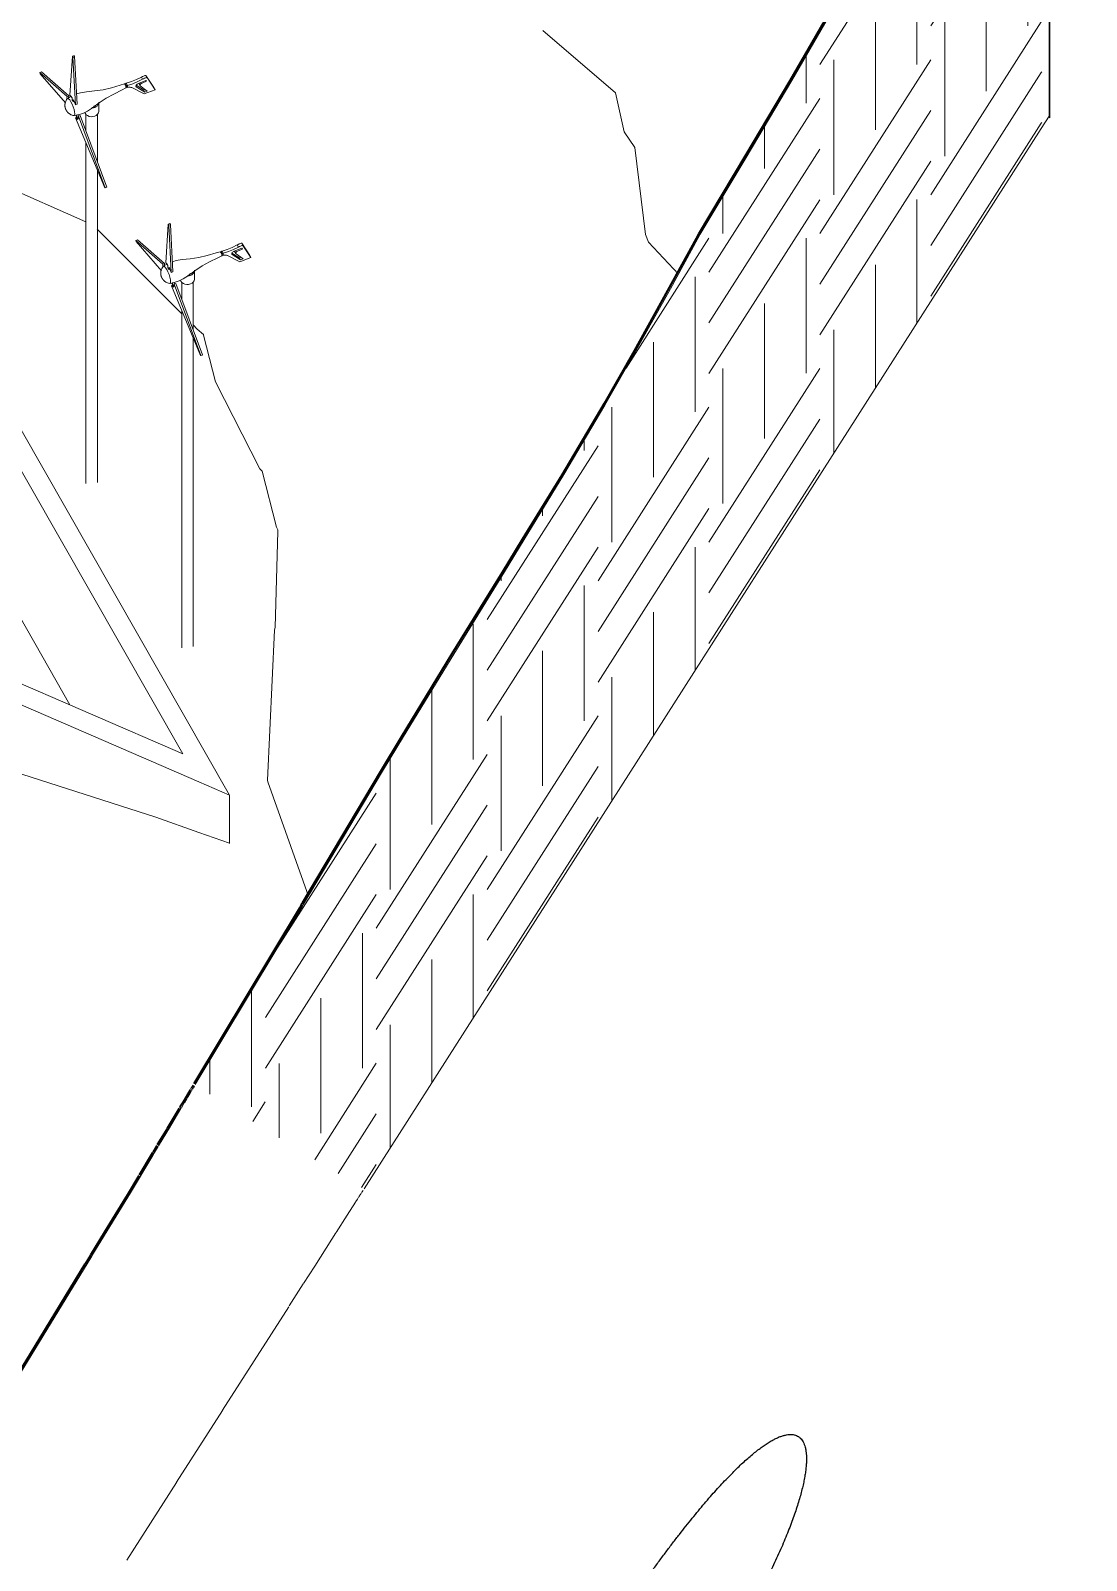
# Model space of a CAD drawing. Header units: millimetres. Extents: x -35445 to 232153, y -57203 to 42724.
# Drawn here: x 196246 to 210324, y -20155 to 230 of the extents above; entities that cross this region are included whole.
import ezdxf

# ---------------------------------------------------------------- set-up
doc = ezdxf.new("R2010")
doc.units = ezdxf.units.MM
for name, color, linetype, lineweight in [('A-WALL', 113, 'Continuous', 9), ('C-TOPO', 7, 'Continuous', 9), ('C-TOPO-MINR', 7, 'Continuous', 9), ('L-SITE', 91, 'Continuous', 9), ('S-FNDN', 32, 'Continuous', 9)]:
    doc.layers.add(name, color=color, linetype=linetype, lineweight=lineweight)
pattern_1 = [(57.425, (181628.4, -12577.8), (1478.838, 4114.31), [2746.7, -2746.7]), (57.425, (181628.4, -11902.9), (1478.838, 4114.31), [2746.7, -2746.7]), (57.425, (181628.4, -11228), (1478.838, 4114.31), [2746.7, -2746.7]), (90, (181813.3, -10713.7), (-1478.825, -514.913), [1799.7, -1799.7]), (90, (182367.9, -9845.7), (-1478.825, -514.913), [1799.7, -1799.7]), (90, (182922.4, -8977.7), (-1478.825, -514.913), [1799.7, -1799.7])]

# ---------------------------------------------------------------- blocks, each defined once
blk = doc.blocks.new('M_Wind Power Generator - 9 Meters High-397393-Solar Analysis')
at = {"layer": 'L-SITE'}
for p, q in [((15013, 2124), (14980, 1606)), ((15035, 2133), (15013, 2124)), ((15020, 2111), (15013, 2124)), ((15043, 2119), (15020, 2111)), ((15053, 1479), (15020, 2111)), ((15035, 2133), (15043, 2119)), ((15043, 2119), (15076, 1488)), ((14602, 1915), (14579, 1906)), ((14941, 1591), (14579, 1906)), ((14579, 1906), (14583, 1891)), ((14583, 1891), (14923, 1503)), ((14602, 1915), (14964, 1599)), ((15949, 1819), (15932, 1847)), ((16009, 1842), (15993, 1870)), ((15993, 1869), (16100, 1708)), ((15993, 1869), (16010, 1841)), ((16117, 1680), (16010, 1841)), ((15731, 1765), (15716, 1745)), ((15716, 1745), (15747, 1737)), ((15731, 1739), (15724, 1727)), ((15724, 1702), (15726, 1702)), ((15738, 1711), (15727, 1702)), ((15747, 1711), (15728, 1712)), ((15731, 1765), (15747, 1737)), ((15747, 1711), (15731, 1739)), ((15747, 1737), (15747, 1711)), ((15805, 1706), (15969, 1623)), ((15862, 1738), (15962, 1677)), ((15979, 1649), (15864, 1719)), ((15894, 1763), (15994, 1802)), ((15899, 1761), (15915, 1733)), ((15910, 1752), (15901, 1758)), ((15918, 1730), (16010, 1661)), ((16003, 1791), (15944, 1768)), ((15962, 1677), (15980, 1684)), ((15979, 1649), (15962, 1677)), ((15969, 1623), (16117, 1680)), ((16010, 1661), (15979, 1649)), ((15994, 1802), (16003, 1791)), ((16100, 1708), (16117, 1680)), ((14964, 1599), (14941, 1591)), ((15009, 1572), (15009, 1542)), ((15023, 1518), (15023, 1548)), ((15035, 1523), (15023, 1518)), ((15076, 1488), (15053, 1479)), ((15272, 1434), (15283, 1442)), ((15297, 1455), (15309, 1465)), ((15364, 1397), (15364, 1513)), ((15061, 1338), (15036, 1334)), ((15071, 1310), (15055, 1304)), ((15055, 1304), (15445, 371)), ((15060, 1338), (15081, 1283)), ((15088, 1287), (15067, 1342)), ((15091, 1347), (15099, 1327)), ((15115, 1333), (15092, 1324)), ((15449, 373), (15092, 1324)), ((15115, 1333), (15472, 382)), ((15193, 1351), (15193, 1125)), ((15345, 719), (15345, 1351)), ((15193, 974), (15193, -3549)), ((15345, -3540), (15345, 610)), ((15468, 380), (15445, 371)), ((15445, 371), (15449, 373)), ((15472, 382), (15449, 373))]:
    blk.add_line(p, q, dxfattribs=at)
for points in [[(15731, 1765, 0), (15801, 1788, 0), (15868, 1815, 0), (15932, 1847, 0)], [(15932, 1847, 0), (15947, 1854, 0), (15959, 1860, 0), (15970, 1864, 0), (15978, 1867, 0), (15985, 1870, 0), (15990, 1871, 0), (15992, 1871, 0), (15993, 1869, 0)], [(16010, 1841, 0), (16009, 1842, 0), (16006, 1842, 0), (16001, 1841, 0), (15994, 1839, 0), (15986, 1836, 0), (15975, 1831, 0), (15963, 1826, 0), (15949, 1819, 0)], [(15421, 1679, 0), (15308, 1662, 0), (15200, 1652, 0), (15118, 1638, 0), (15069, 1624, 0)], [(15421, 1679, 0), (15532, 1706, 0), (15651, 1740, 0), (15705, 1756, 0)], [(15464, 1567, 0), (15564, 1622, 0), (15675, 1677, 0), (15726, 1702, 0)], [(15716, 1745, 0), (15712, 1752, 0), (15708, 1755, 0), (15705, 1756, 0)], [(15728, 1762, 0), (15715, 1757, 0), (15706, 1756, 0)], [(15726, 1702, 0), (15728, 1705, 0), (15728, 1710, 0), (15726, 1718, 0), (15724, 1728, 0), (15720, 1737, 0), (15716, 1745, 0)], [(15949, 1819, 0), (15884, 1787, 0), (15817, 1759, 0), (15747, 1737, 0)], [(15747, 1711, 0), (15761, 1712, 0), (15773, 1712, 0), (15783, 1711, 0), (15791, 1710, 0), (15798, 1708, 0), (15805, 1706, 0)], [(15864, 1719, 0), (15861, 1722, 0), (15859, 1726, 0), (15860, 1732, 0), (15862, 1737, 0), (15866, 1743, 0), (15871, 1749, 0), (15878, 1755, 0), (15886, 1759, 0), (15894, 1763, 0)], [(15901, 1758, 0), (15898, 1762, 0), (15898, 1766, 0)], [(15944, 1768, 0), (15936, 1765, 0), (15929, 1760, 0), (15923, 1754, 0), (15918, 1749, 0), (15915, 1743, 0), (15914, 1738, 0), (15915, 1733, 0), (15918, 1730, 0)], [(14946, 1560, 0), (14936, 1547, 0), (14929, 1534, 0), (14923, 1523, 0), (14920, 1513, 0), (14917, 1504, 0), (14916, 1497, 0), (14914, 1490, 0), (14914, 1484, 0), (14913, 1479, 0), (14913, 1474, 0), (14913, 1470, 0), (14913, 1466, 0), (14913, 1463, 0), (14914, 1459, 0), (14914, 1456, 0), (14914, 1454, 0), (14915, 1451, 0), (14915, 1449, 0), (14915, 1447, 0), (14916, 1445, 0), (14916, 1443, 0), (14916, 1441, 0), (14917, 1439, 0), (14917, 1438, 0), (14918, 1436, 0), (14918, 1435, 0), (14918, 1433, 0), (14919, 1432, 0), (14919, 1430, 0), (14920, 1429, 0), (14920, 1428, 0), (14921, 1426, 0), (14921, 1425, 0), (14921, 1424, 0), (14922, 1423, 0), (14922, 1421, 0), (14923, 1420, 0), (14923, 1419, 0), (14924, 1418, 0), (14924, 1416, 0), (14925, 1415, 0), (14926, 1414, 0), (14926, 1413, 0), (14927, 1411, 0), (14927, 1410, 0), (14928, 1409, 0), (14929, 1407, 0), (14930, 1406, 0), (14930, 1404, 0), (14931, 1403, 0)], [(14942, 1552, 0), (14940, 1570, 0), (14941, 1591, 0)], [(14944, 1557, 0), (14951, 1563, 0), (14963, 1558, 0), (14977, 1543, 0), (14993, 1518, 0)], [(14995, 1591, 0), (14963, 1572, 0), (14948, 1562, 0)], [(14964, 1599, 0), (14963, 1578, 0), (14964, 1571, 0)], [(14980, 1606, 0), (14994, 1593, 0), (15009, 1572, 0)], [(14993, 1518, 0), (15009, 1487, 0), (15024, 1451, 0), (15035, 1416, 0), (15043, 1384, 0), (15045, 1358, 0), (15043, 1341, 0), (15035, 1334, 0)], [(15016, 1530, 0), (15013, 1536, 0), (15009, 1542, 0)], [(15023, 1518, 0), (15020, 1524, 0), (15016, 1530, 0)], [(15023, 1548, 0), (15039, 1515, 0), (15053, 1479, 0)], [(15464, 1567, 0), (15370, 1503, 0), (15283, 1438, 0), (15213, 1393, 0), (15159, 1366, 0), (15106, 1348, 0), (15086, 1343, 0)], [(15272, 1434, 0), (15291, 1436, 0), (15310, 1442, 0)], [(15310, 1442, 0), (15327, 1450, 0), (15341, 1461, 0), (15353, 1475, 0), (15360, 1490, 0), (15364, 1506, 0), (15364, 1512, 0)], [(15034, 1334, 0), (15017, 1338, 0), (15003, 1342, 0), (14992, 1347, 0), (14982, 1352, 0), (14975, 1356, 0), (14968, 1361, 0), (14963, 1365, 0), (14958, 1369, 0), (14954, 1373, 0), (14951, 1376, 0), (14948, 1379, 0), (14946, 1382, 0), (14944, 1385, 0), (14942, 1387, 0), (14940, 1390, 0), (14938, 1392, 0), (14937, 1394, 0), (14936, 1396, 0), (14934, 1398, 0), (14933, 1399, 0), (14932, 1401, 0), (14931, 1403, 0), (14931, 1403, 0)], [(15081, 1283, 0), (15069, 1289, 0), (15055, 1304, 0)], [(15060, 1338, 0), (15063, 1339, 0), (15067, 1342, 0)], [(15067, 1342, 0), (15079, 1344, 0), (15091, 1347, 0)], [(15092, 1324, 0), (15092, 1302, 0), (15088, 1287, 0)], [(15310, 1326, 0), (15286, 1320, 0), (15261, 1319, 0), (15237, 1323, 0), (15215, 1333, 0), (15196, 1347, 0), (15183, 1364, 0), (15177, 1377, 0)], [(15364, 1397, 0), (15364, 1391, 0), (15359, 1371, 0), (15347, 1353, 0), (15331, 1337, 0), (15310, 1326, 0)]]:
    blk.add_polyline3d(points, dxfattribs=at)
blk = doc.blocks.new('M_Wind Power Generator - 9 Meters High-V8-Solar Analysis')
at = {"layer": 'L-SITE'}
for p, q in [((16290, -112), (16257, -630)), ((16313, -103), (16290, -112)), ((16297, -126), (16290, -112)), ((16320, -117), (16297, -126)), ((16330, -757), (16297, -126)), ((16313, -103), (16320, -117)), ((16320, -117), (16353, -748)), ((15880, -321), (15857, -330)), ((16218, -646), (15857, -330)), ((15857, -330), (15860, -346)), ((15860, -346), (16200, -733)), ((15880, -321), (16241, -637)), ((17226, -417), (17209, -389)), ((17287, -395), (17270, -366)), ((17271, -367), (17377, -528)), ((17271, -367), (17287, -395)), ((17394, -557), (17287, -395)), ((17008, -471), (16993, -491)), ((16993, -491), (17024, -500)), ((17008, -497), (17001, -509)), ((17001, -534), (17004, -534)), ((17016, -525), (17004, -534)), ((17024, -526), (17005, -525)), ((17008, -471), (17024, -500)), ((17024, -526), (17008, -497)), ((17024, -500), (17024, -526)), ((17082, -530), (17246, -614)), ((17140, -498), (17240, -559)), ((17256, -588), (17142, -518)), ((17171, -473), (17271, -434)), ((17176, -475), (17192, -504)), ((17187, -485), (17179, -478)), ((17195, -507), (17287, -575)), ((17280, -445), (17221, -468)), ((17240, -559), (17257, -553)), ((17256, -588), (17240, -559)), ((17246, -614), (17394, -557)), ((17287, -575), (17256, -588)), ((17271, -434), (17280, -445)), ((17377, -528), (17394, -557)), ((16241, -637), (16218, -646)), ((16287, -664), (16287, -695)), ((16300, -719), (16300, -688)), ((16312, -713), (16300, -719)), ((16353, -748), (16330, -757)), ((16549, -802), (16560, -794)), ((16572, -784), (16572, -784)), ((16574, -782), (16586, -771)), ((16642, -839), (16642, -724)), ((16338, -898), (16313, -902)), ((16348, -926), (16332, -933)), ((16332, -933), (16722, -1865)), ((16337, -898), (16359, -953)), ((16366, -949), (16344, -895)), ((16368, -890), (16376, -909)), ((16392, -903), (16369, -912)), ((16726, -1863), (16369, -912)), ((16392, -903), (16749, -1854)), ((16459, -870), (16454, -859)), ((16470, -885), (16470, -1111)), ((16623, -1517), (16623, -886)), ((16470, -1262), (16470, -5804)), ((16623, -5793), (16623, -1627)), ((16745, -1856), (16722, -1865)), ((16722, -1865), (16726, -1863)), ((16749, -1854), (16726, -1863))]:
    blk.add_line(p, q, dxfattribs=at)
for points in [[(17008, -471, 0), (17078, -449, 0), (17145, -421, 0), (17209, -389, 0)], [(17209, -389, 0), (17224, -382, 0), (17236, -377, 0), (17247, -372, 0), (17255, -369, 0), (17262, -367, 0), (17267, -366, 0), (17270, -366, 0), (17271, -367, 0)], [(17287, -395, 0), (17286, -394, 0), (17283, -394, 0), (17278, -395, 0), (17272, -397, 0), (17263, -401, 0), (17252, -405, 0), (17240, -411, 0), (17226, -417, 0)], [(16698, -558, 0), (16585, -574, 0), (16477, -585, 0), (16396, -598, 0), (16346, -613, 0)], [(16698, -558, 0), (16809, -531, 0), (16928, -497, 0), (16983, -480, 0)], [(16741, -669, 0), (16841, -615, 0), (16952, -560, 0), (17004, -534, 0)], [(16993, -491, 0), (16989, -485, 0), (16985, -481, 0), (16982, -481, 0)], [(17005, -475, 0), (16992, -480, 0), (16983, -480, 0)], [(17004, -534, 0), (17005, -532, 0), (17005, -526, 0), (17004, -518, 0), (17001, -509, 0), (16997, -499, 0), (16993, -491, 0)], [(17226, -417, 0), (17161, -450, 0), (17094, -477, 0), (17024, -500, 0)], [(17024, -526, 0), (17039, -524, 0), (17050, -524, 0), (17060, -525, 0), (17068, -526, 0), (17075, -528, 0), (17082, -530, 0)], [(17142, -518, 0), (17138, -514, 0), (17137, -510, 0), (17137, -505, 0), (17139, -499, 0), (17143, -493, 0), (17148, -487, 0), (17155, -482, 0), (17163, -477, 0), (17171, -473, 0)], [(17179, -478, 0), (17176, -475, 0), (17175, -470, 0)], [(17221, -468, 0), (17214, -472, 0), (17206, -476, 0), (17200, -482, 0), (17195, -488, 0), (17192, -493, 0), (17191, -499, 0), (17192, -503, 0), (17195, -507, 0)], [(16223, -676, 0), (16213, -689, 0), (16206, -702, 0), (16201, -713, 0), (16197, -723, 0), (16194, -732, 0), (16193, -740, 0), (16192, -746, 0), (16191, -752, 0), (16191, -758, 0), (16190, -762, 0), (16190, -767, 0), (16190, -770, 0), (16191, -774, 0), (16191, -777, 0), (16191, -780, 0), (16191, -783, 0), (16192, -785, 0), (16192, -787, 0), (16192, -789, 0), (16193, -791, 0), (16193, -793, 0), (16194, -795, 0), (16194, -797, 0), (16194, -799, 0), (16195, -800, 0), (16195, -802, 0), (16196, -803, 0), (16196, -805, 0), (16196, -806, 0), (16197, -807, 0), (16197, -809, 0), (16198, -810, 0), (16198, -811, 0), (16199, -812, 0), (16199, -814, 0), (16200, -815, 0), (16200, -816, 0), (16201, -817, 0), (16201, -819, 0), (16202, -820, 0), (16202, -821, 0), (16203, -822, 0), (16203, -824, 0), (16204, -825, 0), (16205, -826, 0), (16205, -828, 0), (16206, -829, 0), (16207, -831, 0), (16208, -832, 0), (16208, -834, 0)], [(16219, -684, 0), (16217, -667, 0), (16218, -646, 0)], [(16221, -679, 0), (16228, -673, 0), (16240, -678, 0), (16254, -694, 0), (16271, -718, 0)], [(16273, -645, 0), (16240, -664, 0), (16225, -675, 0)], [(16241, -637, 0), (16240, -658, 0), (16241, -665, 0)], [(16257, -630, 0), (16271, -643, 0), (16287, -664, 0)], [(16271, -718, 0), (16287, -750, 0), (16301, -785, 0), (16313, -821, 0), (16320, -853, 0), (16323, -879, 0), (16320, -896, 0), (16313, -902, 0)], [(16294, -706, 0), (16290, -700, 0), (16287, -695, 0)], [(16300, -719, 0), (16297, -712, 0), (16294, -706, 0)], [(16300, -688, 0), (16316, -722, 0), (16330, -757, 0)], [(16741, -669, 0), (16647, -733, 0), (16560, -798, 0), (16490, -843, 0), (16436, -870, 0), (16383, -888, 0), (16363, -893, 0)], [(16549, -802, 0), (16569, -800, 0), (16587, -795, 0)], [(16587, -795, 0), (16604, -786, 0), (16619, -775, 0), (16630, -761, 0), (16638, -746, 0), (16641, -730, 0), (16642, -724, 0)], [(16311, -902, 0), (16294, -899, 0), (16280, -894, 0), (16269, -890, 0), (16260, -885, 0), (16252, -880, 0), (16245, -875, 0), (16240, -871, 0), (16235, -867, 0), (16232, -864, 0), (16228, -860, 0), (16225, -857, 0), (16223, -854, 0), (16221, -852, 0), (16219, -849, 0), (16217, -847, 0), (16215, -845, 0), (16214, -843, 0), (16213, -841, 0), (16212, -839, 0), (16210, -837, 0), (16209, -835, 0), (16209, -834, 0), (16208, -834, 0)], [(16359, -953, 0), (16347, -947, 0), (16332, -933, 0)], [(16337, -898, 0), (16341, -897, 0), (16344, -895, 0)], [(16344, -895, 0), (16356, -892, 0), (16368, -890, 0)], [(16369, -912, 0), (16369, -935, 0), (16366, -949, 0)], [(16587, -910, 0), (16563, -916, 0), (16538, -917, 0), (16514, -913, 0), (16492, -903, 0), (16474, -890, 0), (16460, -872, 0)], [(16642, -839, 0), (16641, -846, 0), (16636, -866, 0), (16625, -884, 0), (16608, -899, 0), (16587, -910, 0)]]:
    blk.add_polyline3d(points, dxfattribs=at)
blk = doc.blocks.new('M_Wind Power Generator - 9 Meters High-V12-Solar Analysis')
at = {"layer": 'L-SITE'}
for p, q in [((17567, -2349), (17534, -2866)), ((17590, -2340), (17567, -2349)), ((17575, -2362), (17567, -2349)), ((17598, -2353), (17575, -2362)), ((17607, -2994), (17575, -2362)), ((17590, -2340), (17598, -2353)), ((17598, -2353), (17630, -2985)), ((17157, -2558), (17134, -2567)), ((17495, -2882), (17134, -2567)), ((17134, -2567), (17138, -2582)), ((17138, -2582), (17477, -2969)), ((17157, -2558), (17518, -2873)), ((18503, -2654), (18487, -2625)), ((18564, -2631), (18548, -2603)), ((18548, -2603), (18655, -2765)), ((18548, -2603), (18564, -2632)), ((18671, -2793), (18564, -2632)), ((18285, -2708), (18270, -2727)), ((18270, -2727), (18301, -2736)), ((18285, -2734), (18278, -2746)), ((18278, -2770), (18281, -2771)), ((18293, -2762), (18281, -2771)), ((18301, -2762), (18282, -2761)), ((18285, -2708), (18301, -2736)), ((18301, -2762), (18285, -2734)), ((18301, -2736), (18301, -2762)), ((18359, -2767), (18524, -2850)), ((18417, -2734), (18517, -2796)), ((18533, -2824), (18419, -2754)), ((18448, -2710), (18549, -2671)), ((18453, -2712), (18469, -2740)), ((18464, -2721), (18456, -2715)), ((18472, -2743), (18565, -2812)), ((18557, -2682), (18499, -2704)), ((18517, -2796), (18534, -2789)), ((18533, -2824), (18517, -2796)), ((18524, -2850), (18671, -2793)), ((18565, -2812), (18533, -2824)), ((18549, -2671), (18557, -2682)), ((18655, -2765), (18671, -2793)), ((17518, -2873), (17495, -2882)), ((17564, -2900), (17564, -2931)), ((17578, -2955), (17578, -2924)), ((17589, -2949), (17578, -2955)), ((17630, -2985), (17607, -2994)), ((17827, -3039), (17837, -3030)), ((17852, -3018), (17863, -3008)), ((17919, -3075), (17919, -2960)), ((17615, -3135), (17590, -3138)), ((17625, -3163), (17609, -3169)), ((17609, -3169), (18000, -4101)), ((17614, -3135), (17636, -3190)), ((17643, -3186), (17621, -3131)), ((17646, -3126), (17652, -3142)), ((17669, -3139), (17646, -3148)), ((18003, -4099), (17646, -3148)), ((17669, -3139), (18026, -4090)), ((17747, -3122), (17747, -3347)), ((17900, -3753), (17900, -3122)), ((17747, -3499), (17747, -7993)), ((17900, -7978), (17900, -3863)), ((18023, -4093), (18000, -4101)), ((18000, -4101), (18003, -4099)), ((18026, -4090), (18003, -4099))]:
    blk.add_line(p, q, dxfattribs=at)
for points in [[(18285, -2708, 0), (18355, -2685, 0), (18422, -2658, 0), (18487, -2625, 0)], [(18487, -2625, 0), (18501, -2619, 0), (18513, -2613, 0), (18524, -2609, 0), (18533, -2605, 0), (18539, -2603, 0), (18544, -2602, 0), (18547, -2602, 0), (18548, -2603, 0)], [(18564, -2632, 0), (18563, -2630, 0), (18560, -2630, 0), (18555, -2632, 0), (18549, -2634, 0), (18540, -2637, 0), (18530, -2641, 0), (18517, -2647, 0), (18503, -2654, 0)], [(17975, -2794, 0), (17862, -2811, 0), (17754, -2821, 0), (17673, -2835, 0), (17623, -2849, 0)], [(17975, -2794, 0), (18086, -2767, 0), (18205, -2733, 0), (18260, -2717, 0)], [(18019, -2906, 0), (18119, -2851, 0), (18229, -2796, 0), (18281, -2771, 0)], [(18282, -2711, 0), (18269, -2716, 0), (18260, -2717, 0)], [(18270, -2727, 0), (18266, -2721, 0), (18262, -2717, 0), (18260, -2717, 0)], [(18281, -2771, 0), (18282, -2768, 0), (18282, -2762, 0), (18281, -2754, 0), (18278, -2745, 0), (18274, -2736, 0), (18270, -2727, 0)], [(18503, -2654, 0), (18439, -2686, 0), (18371, -2713, 0), (18301, -2736, 0)], [(18301, -2762, 0), (18316, -2760, 0), (18328, -2760, 0), (18337, -2761, 0), (18346, -2763, 0), (18353, -2765, 0), (18359, -2767, 0)], [(18419, -2754, 0), (18415, -2751, 0), (18414, -2746, 0), (18414, -2741, 0), (18416, -2735, 0), (18420, -2729, 0), (18426, -2723, 0), (18432, -2718, 0), (18440, -2713, 0), (18448, -2710, 0)], [(18456, -2715, 0), (18453, -2711, 0), (18452, -2707, 0)], [(18499, -2704, 0), (18491, -2708, 0), (18483, -2713, 0), (18477, -2718, 0), (18472, -2724, 0), (18469, -2730, 0), (18468, -2735, 0), (18469, -2740, 0), (18472, -2743, 0)], [(17500, -2912, 0), (17490, -2926, 0), (17483, -2938, 0), (17478, -2949, 0), (17474, -2959, 0), (17472, -2968, 0), (17470, -2976, 0), (17469, -2983, 0), (17468, -2989, 0), (17468, -2994, 0), (17468, -2999, 0), (17468, -3003, 0), (17468, -3007, 0), (17468, -3010, 0), (17468, -3013, 0), (17468, -3016, 0), (17469, -3019, 0), (17469, -3021, 0), (17469, -3024, 0), (17470, -3026, 0), (17470, -3028, 0), (17470, -3030, 0), (17471, -3032, 0), (17471, -3033, 0), (17472, -3035, 0), (17472, -3036, 0), (17472, -3038, 0), (17473, -3039, 0), (17473, -3041, 0), (17474, -3042, 0), (17474, -3044, 0), (17475, -3045, 0), (17475, -3046, 0), (17475, -3048, 0), (17476, -3049, 0), (17476, -3050, 0), (17477, -3051, 0), (17477, -3053, 0), (17478, -3054, 0), (17478, -3055, 0), (17479, -3056, 0), (17479, -3058, 0), (17480, -3059, 0), (17481, -3060, 0), (17481, -3061, 0), (17482, -3063, 0), (17483, -3064, 0), (17483, -3065, 0), (17484, -3067, 0), (17485, -3068, 0), (17486, -3070, 0)], [(17496, -2920, 0), (17495, -2903, 0), (17495, -2882, 0)], [(17498, -2916, 0), (17506, -2909, 0), (17517, -2914, 0), (17532, -2930, 0), (17548, -2955, 0)], [(17550, -2881, 0), (17517, -2900, 0), (17502, -2911, 0)], [(17518, -2873, 0), (17518, -2894, 0), (17518, -2901, 0)], [(17534, -2866, 0), (17548, -2879, 0), (17564, -2900, 0)], [(17548, -2955, 0), (17564, -2986, 0), (17578, -3021, 0), (17590, -3057, 0), (17597, -3089, 0), (17600, -3115, 0), (17597, -3132, 0), (17590, -3138, 0)], [(17571, -2942, 0), (17567, -2937, 0), (17564, -2931, 0)], [(17578, -2955, 0), (17574, -2949, 0), (17571, -2942, 0)], [(17578, -2924, 0), (17593, -2958, 0), (17607, -2994, 0)], [(18019, -2906, 0), (17924, -2969, 0), (17837, -3034, 0), (17768, -3079, 0), (17713, -3106, 0), (17660, -3124, 0), (17640, -3130, 0)], [(17827, -3039, 0), (17846, -3036, 0), (17864, -3031, 0)], [(17864, -3031, 0), (17881, -3023, 0), (17896, -3011, 0), (17907, -2998, 0), (17915, -2983, 0), (17918, -2966, 0), (17919, -2960, 0)], [(17588, -3138, 0), (17571, -3135, 0), (17558, -3131, 0), (17546, -3126, 0), (17537, -3121, 0), (17529, -3116, 0), (17523, -3112, 0), (17517, -3107, 0), (17513, -3104, 0), (17509, -3100, 0), (17505, -3097, 0), (17503, -3093, 0), (17500, -3091, 0), (17498, -3088, 0), (17496, -3085, 0), (17494, -3083, 0), (17493, -3081, 0), (17491, -3079, 0), (17490, -3077, 0), (17489, -3075, 0), (17488, -3073, 0), (17487, -3072, 0), (17486, -3070, 0), (17486, -3070, 0)], [(17636, -3190, 0), (17624, -3184, 0), (17609, -3169, 0)], [(17614, -3135, 0), (17618, -3134, 0), (17621, -3131, 0)], [(17621, -3131, 0), (17633, -3129, 0), (17646, -3126, 0)], [(17646, -3148, 0), (17647, -3171, 0), (17643, -3186, 0)], [(17864, -3146, 0), (17840, -3153, 0), (17816, -3154, 0), (17791, -3149, 0), (17769, -3140, 0), (17751, -3126, 0), (17737, -3109, 0), (17731, -3095, 0)], [(17919, -3075, 0), (17918, -3082, 0), (17913, -3102, 0), (17902, -3120, 0), (17885, -3135, 0), (17864, -3146, 0)]]:
    blk.add_polyline3d(points, dxfattribs=at)

msp = doc.modelspace()

# ---------------------------------------------------------------- hatches: boundary and pattern name
at = {"layer": 'C-TOPO'}
h = msp.add_hatch(dxfattribs=at)
h.set_pattern_fill('FP_8', color=256, style=0, pattern_type=2)
h.set_pattern_definition(pattern_1)
h.paths.add_polyline_path([(180674, -46534), (180685, -46509), (180685, -41480), (180674, -41483), (180674, -46527)], flags=0)
h.paths.add_polyline_path([(180705, -46487), (184314, -40837), (183539, -40871), (182507, -40900), (181553, -40911), (181370, -40911), (182600, -38985), (183513, -38958), (184532, -38910), (185523, -38845), (185593, -38836), (185608, -38813), (184878, -38865), (184073, -38910), (183260, -38941), (182599, -38955), (182615, -38626), (181723, -39881), (180705, -41466), (180705, -46476)], flags=0)
h.paths.add_polyline_path([(200692, -15204), (209721, -1072), (209721, 5242), (207690, 1796), (207034, 666), (206328, -550), (205144, -2539), (204318, -4036), (203905, -4762), (203358, -5686), (201217, -9177), (200583, -10238), (199877, -11416), (199875, -11417), (199875, -11429), (198442, -13815), (199173, -14284), (199976, -14781), (200681, -15197)], flags=0)
h = msp.add_hatch(dxfattribs=at)
h.set_pattern_fill('FP_8', color=256, style=0, pattern_type=2)
h.set_pattern_definition(pattern_1)
h.paths.add_polyline_path([(209721, -1072), (209825, -908), (209825, 4436), (209747, 4314), (209721, 4313), (209721, -437)], flags=0)

# ---------------------------------------------------------------- linework, layer by layer
at = {"color": 252, "lineweight": 9}
msp.add_ellipse((181359, -765), major_axis=(48731, 0), ratio=0.823831, start_param=4.712728, end_param=6.444451, dxfattribs=at)
at = {"color": 27, "lineweight": 9}
msp.add_ellipse((181359, -765), major_axis=(46411, 0), ratio=0.823831, start_param=4.739247, end_param=6.444451, dxfattribs=at)
at = {"color": 40, "lineweight": 25}
for points, knots in [([(206495, -18513), (206499, -18517), (206512, -18527), (206530, -18548), (206548, -18576), (206563, -18610), (206575, -18647), (206583, -18690), (206589, -18737), (206592, -18788), (206591, -18844), (206587, -18905), (206579, -18969), (206569, -19038), (206555, -19112), (206537, -19189), (206516, -19271), (206492, -19357), (206464, -19447), (206433, -19540), (206397, -19638), (206359, -19740), (206316, -19845), (206270, -19954), (206221, -20067), (206167, -20184), (206110, -20303), (206049, -20427), (205984, -20554), (205915, -20684), (205842, -20817), (205766, -20953), (205686, -21093), (205601, -21235), (205513, -21380), (205421, -21529), (205325, -21679), (205225, -21833), (205121, -21989), (205014, -22148), (204902, -22309), (204786, -22472), (204667, -22638), (204543, -22805), (204416, -22975), (204284, -23147), (204149, -23321), (204010, -23496), (203867, -23673), (203720, -23852), (203570, -24033), (203415, -24215), (203257, -24398), (203095, -24583), (202930, -24768), (202760, -24955), (202587, -25144), (202411, -25332), (202231, -25522), (202048, -25713), (201861, -25905), (201670, -26097), (201477, -26289), (201280, -26483), (201080, -26676), (200876, -26870), (200670, -27065), (200460, -27259), (200248, -27453), (200032, -27648), (199856, -27805), (199752, -27897), (199721, -27924)], [0.472322, 0.472322, 0.472322, 0.472322, 0.4739726, 0.4767123, 0.4794521, 0.4821918, 0.4849315, 0.4876712, 0.490411, 0.4931507, 0.4958904, 0.4986301, 0.5013699, 0.5041096, 0.5068493, 0.509589, 0.5123288, 0.5150685, 0.5178082, 0.5205479, 0.5232877, 0.5260274, 0.5287671, 0.5315068, 0.5342466, 0.5369863, 0.539726, 0.5424658, 0.5452055, 0.5479452, 0.5506849, 0.5534247, 0.5561644, 0.5589041, 0.5616438, 0.5643836, 0.5671233, 0.569863, 0.5726027, 0.5753425, 0.5780822, 0.5808219, 0.5835616, 0.5863014, 0.5890411, 0.5917808, 0.5945205, 0.5972603, 0.6, 0.6027397, 0.6054795, 0.6082192, 0.6109589, 0.6136986, 0.6164384, 0.6191781, 0.6219178, 0.6246575, 0.6273973, 0.630137, 0.6328767, 0.6356164, 0.6383562, 0.6410959, 0.6438356, 0.6465753, 0.6493151, 0.6520548, 0.6547945, 0.6575342, 0.660274, 0.6614211, 0.6614211, 0.6614211, 0.6614211]), ([(199936, -27607), (199936, -27607), (199985, -27529), (200081, -27373), (200224, -27141), (200366, -26910), (200507, -26680), (200647, -26452), (200785, -26225), (200922, -25999), (201058, -25775), (201193, -25553), (201327, -25333), (201459, -25114), (201590, -24898), (201720, -24683), (201848, -24471), (201976, -24261), (202102, -24054), (202227, -23849), (202350, -23647), (202473, -23448), (202594, -23251), (202713, -23057), (202832, -22867), (202949, -22679), (203064, -22494), (203179, -22313), (203292, -22135), (203403, -21961), (203514, -21790), (203622, -21623), (203730, -21459), (203836, -21299), (203940, -21143), (204043, -20991), (204144, -20843), (204244, -20699), (204343, -20559), (204439, -20423), (204534, -20291), (204628, -20164), (204719, -20041), (204809, -19922), (204898, -19808), (204984, -19698), (205069, -19593), (205151, -19492), (205232, -19396), (205311, -19304), (205388, -19217), (205464, -19135), (205537, -19058), (205608, -18985), (205676, -18917), (205743, -18854), (205808, -18796), (205870, -18743), (205930, -18694), (205988, -18651), (206043, -18612), (206096, -18578), (206147, -18549), (206195, -18524), (206241, -18505), (206284, -18491), (206324, -18481), (206358, -18477), (206378, -18476), (206385, -18476)], [0.2821857, 0.2821857, 0.2821857, 0.2821857, 0.2821918, 0.2849315, 0.2876712, 0.290411, 0.2931507, 0.2958904, 0.2986301, 0.3013699, 0.3041096, 0.3068493, 0.309589, 0.3123288, 0.3150685, 0.3178082, 0.3205479, 0.3232877, 0.3260274, 0.3287671, 0.3315068, 0.3342466, 0.3369863, 0.339726, 0.3424658, 0.3452055, 0.3479452, 0.3506849, 0.3534247, 0.3561644, 0.3589041, 0.3616438, 0.3643836, 0.3671233, 0.369863, 0.3726027, 0.3753425, 0.3780822, 0.3808219, 0.3835616, 0.3863014, 0.3890411, 0.3917808, 0.3945205, 0.3972603, 0.4, 0.4027397, 0.4054795, 0.4082192, 0.4109589, 0.4136986, 0.4164384, 0.4191781, 0.4219178, 0.4246575, 0.4273973, 0.430137, 0.4328767, 0.4356164, 0.4383562, 0.4410959, 0.4438356, 0.4465753, 0.4493151, 0.4520548, 0.4547945, 0.4575342, 0.460274, 0.4621466, 0.4621466, 0.4621466, 0.4621466])]:
    msp.add_open_spline(points, degree=3, knots=knots, dxfattribs=at)
at = {"color": 41, "lineweight": 25}
msp.add_open_spline([(206385, -18476), (206389, -18477), (206404, -18477), (206429, -18481), (206459, -18491), (206478, -18501), (206488, -18508), (206490, -18509)], degree=3, knots=[0.46214661, 0.46214661, 0.46214661, 0.46214661, 0.463013699, 0.465753425, 0.468493151, 0.471232877, 0.471800568, 0.471800568, 0.471800568, 0.471800568], dxfattribs=at)
at = {"layer": 'A-WALL'}
for p, q in [((193493, -492), (198899, -9959)), ((198276, -9409), (193493, -1034)), ((193830, -3608), (196770, -8756)), ((198488, -9781), (198899, -9959)), ((198899, -9959), (198899, -10603))]:
    msp.add_line(p, q, dxfattribs=at)
at = {"layer": 'C-TOPO'}
for p, q in [((209835, -933), (209835, 4961)), ((209825, 4436), (209825, -908)), ((206398, -433), (207196, 946)), ((205785, -1459), (206398, -433)), ((209825, -908), (209721, -1072)), ((209815, -925), (209835, -933)), ((209721, -1072), (200692, -15204)), ((205176, -2484), (205785, -1459)), ((204777, -3209), (205144, -2539)), ((205176, -2484), (205144, -2539)), ((204777, -3209), (204318, -4036)), ((204318, -4036), (203905, -4762)), ((203358, -5686), (203905, -4762)), ((202826, -6553), (203358, -5686)), ((202563, -6982), (202826, -6553)), ((201888, -8077), (202563, -6982)), ((201888, -8077), (201217, -9177)), ((200938, -9640), (201217, -9177)), ((197916, -10253), (196017, -9644)), ((200938, -9640), (199886, -11412)), ((198488, -10454), (197916, -10253)), ((198899, -10598), (198488, -10454)), ((199886, -11412), (199877, -11426)), ((199877, -11426), (198442, -13815)), ((198430, -13836), (198418, -13856)), ((198296, -14059), (198257, -14124)), ((198328, -14006), (198297, -14058)), ((198360, -13953), (198335, -13995)), ((198372, -13933), (198361, -13952)), ((198393, -13898), (198375, -13927)), ((198401, -13884), (198397, -13892)), ((198413, -13864), (198406, -13876)), ((198250, -14135), (198084, -14413)), ((198255, -14128), (198251, -14134)), ((198062, -14450), (197953, -14631)), ((198084, -14413), (198062, -14450)), ((197948, -14639), (197877, -14757)), ((197876, -14759), (197563, -15281)), ((197563, -15281), (197542, -15315)), ((200653, -15265), (200629, -15302)), ((200660, -15253), (200655, -15261)), ((200679, -15224), (200662, -15249)), ((197063, -16098), (197542, -15315)), ((200577, -15382), (200467, -15555)), ((200583, -15374), (200578, -15381)), ((200604, -15341), (200584, -15373)), ((200620, -15316), (200604, -15341)), ((200626, -15306), (200622, -15312)), ((200466, -15556), (200321, -15784)), ((200262, -15876), (200035, -16232)), ((200317, -15789), (200264, -15874)), ((195759, -18231), (197061, -16103)), ((200035, -16232), (199884, -16467)), ((199882, -16470), (199696, -16762)), ((199689, -16774), (199458, -17135)), ((199457, -17136), (198807, -18154)), ((198805, -18156), (198194, -19113)), ((198191, -19118), (197529, -20153))]:
    msp.add_line(p, q, dxfattribs=at)
at = {"layer": 'C-TOPO', "lineweight": 35}
for p, q in [((207140, 891), (206371, -437)), ((206371, -437), (205781, -1426)), ((205781, -1426), (205152, -2484)), ((205119, -2541), (204740, -3232)), ((205152, -2484), (205119, -2541)), ((204740, -3232), (204294, -4035)), ((204294, -4035), (203893, -4740)), ((203893, -4740), (203330, -5692)), ((203330, -5692), (202802, -6552)), ((202802, -6552), (202535, -6989)), ((202535, -6989), (201865, -8074)), ((201865, -8074), (201186, -9187)), ((201186, -9187), (200912, -9642)), ((200912, -9642), (199869, -11399)), ((199864, -11408), (199856, -11420)), ((199869, -11399), (199864, -11408)), ((199831, -11462), (198425, -13804)), ((199856, -11420), (199831, -11462)), ((198397, -13851), (198389, -13865)), ((198413, -13824), (198399, -13847)), ((198279, -14047), (198238, -14116)), ((198310, -13996), (198279, -14047)), ((198342, -13942), (198310, -13996)), ((198375, -13888), (198343, -13941)), ((198385, -13870), (198379, -13880)), ((198228, -14132), (198067, -14401)), ((198237, -14118), (198231, -14126)), ((198044, -14438), (197936, -14619)), ((198066, -14403), (198044, -14438)), ((197931, -14627), (197876, -14719)), ((197873, -14724), (197693, -15023)), ((197690, -15029), (197537, -15284)), ((197537, -15284), (197517, -15318)), ((197517, -15318), (197233, -15782)), ((197232, -15783), (197045, -16089)), ((197043, -16092), (196973, -16206)), ((196971, -16209), (196307, -17295)), ((196307, -17295), (195760, -18190))]:
    msp.add_line(p, q, dxfattribs=at)
at = {"layer": 'C-TOPO-MINR'}
for p, q in [((196985, -2320), (195859, -1819)), ((198263, -3542), (197136, -2416)), ((204447, -2485), (204484, -2587)), ((204484, -2587), (204883, -3016)), ((198467, -3746), (198414, -3692)), ((199305, -5611), (198710, -4448)), ((199407, -9758), (199500, -7759)), ((199411, -9782), (199407, -9758)), ((199950, -11304), (199411, -9782))]:
    msp.add_line(p, q, dxfattribs=at)
for points in [[(203074, 230, 0), (204044, -600, 0), (204162, -1117, 0)], [(204162, -1117, 0), (204301, -1327, 0), (204447, -2485, 0)], [(198710, -4448, 0), (198553, -3826, 0), (198551, -3820, 0), (198467, -3746, 0)], [(199526, -6385, 0), (199333, -5641, 0), (199305, -5611, 0)], [(199500, -7759, 0), (199508, -7718, 0), (199541, -6446, 0)], [(199541, -6446, 0), (199543, -6421, 0), (199526, -6385, 0)]]:
    msp.add_polyline3d(points, dxfattribs=at)
at = {"layer": 'S-FNDN'}
for p, q in [((190830, -6181), (198276, -9409)), ((198488, -9781), (190690, -6399))]:
    msp.add_line(p, q, dxfattribs=at)

# ---------------------------------------------------------------- block references
at = {"layer": 'L-SITE'}
for name in ['M_Wind Power Generator - 9 Meters High-397393-Solar Analysis', 'M_Wind Power Generator - 9 Meters High-V8-Solar Analysis', 'M_Wind Power Generator - 9 Meters High-V12-Solar Analysis']:
    msp.add_blockref(name, (180514, 0), dxfattribs=at)

doc.saveas('drawing.dxf')
